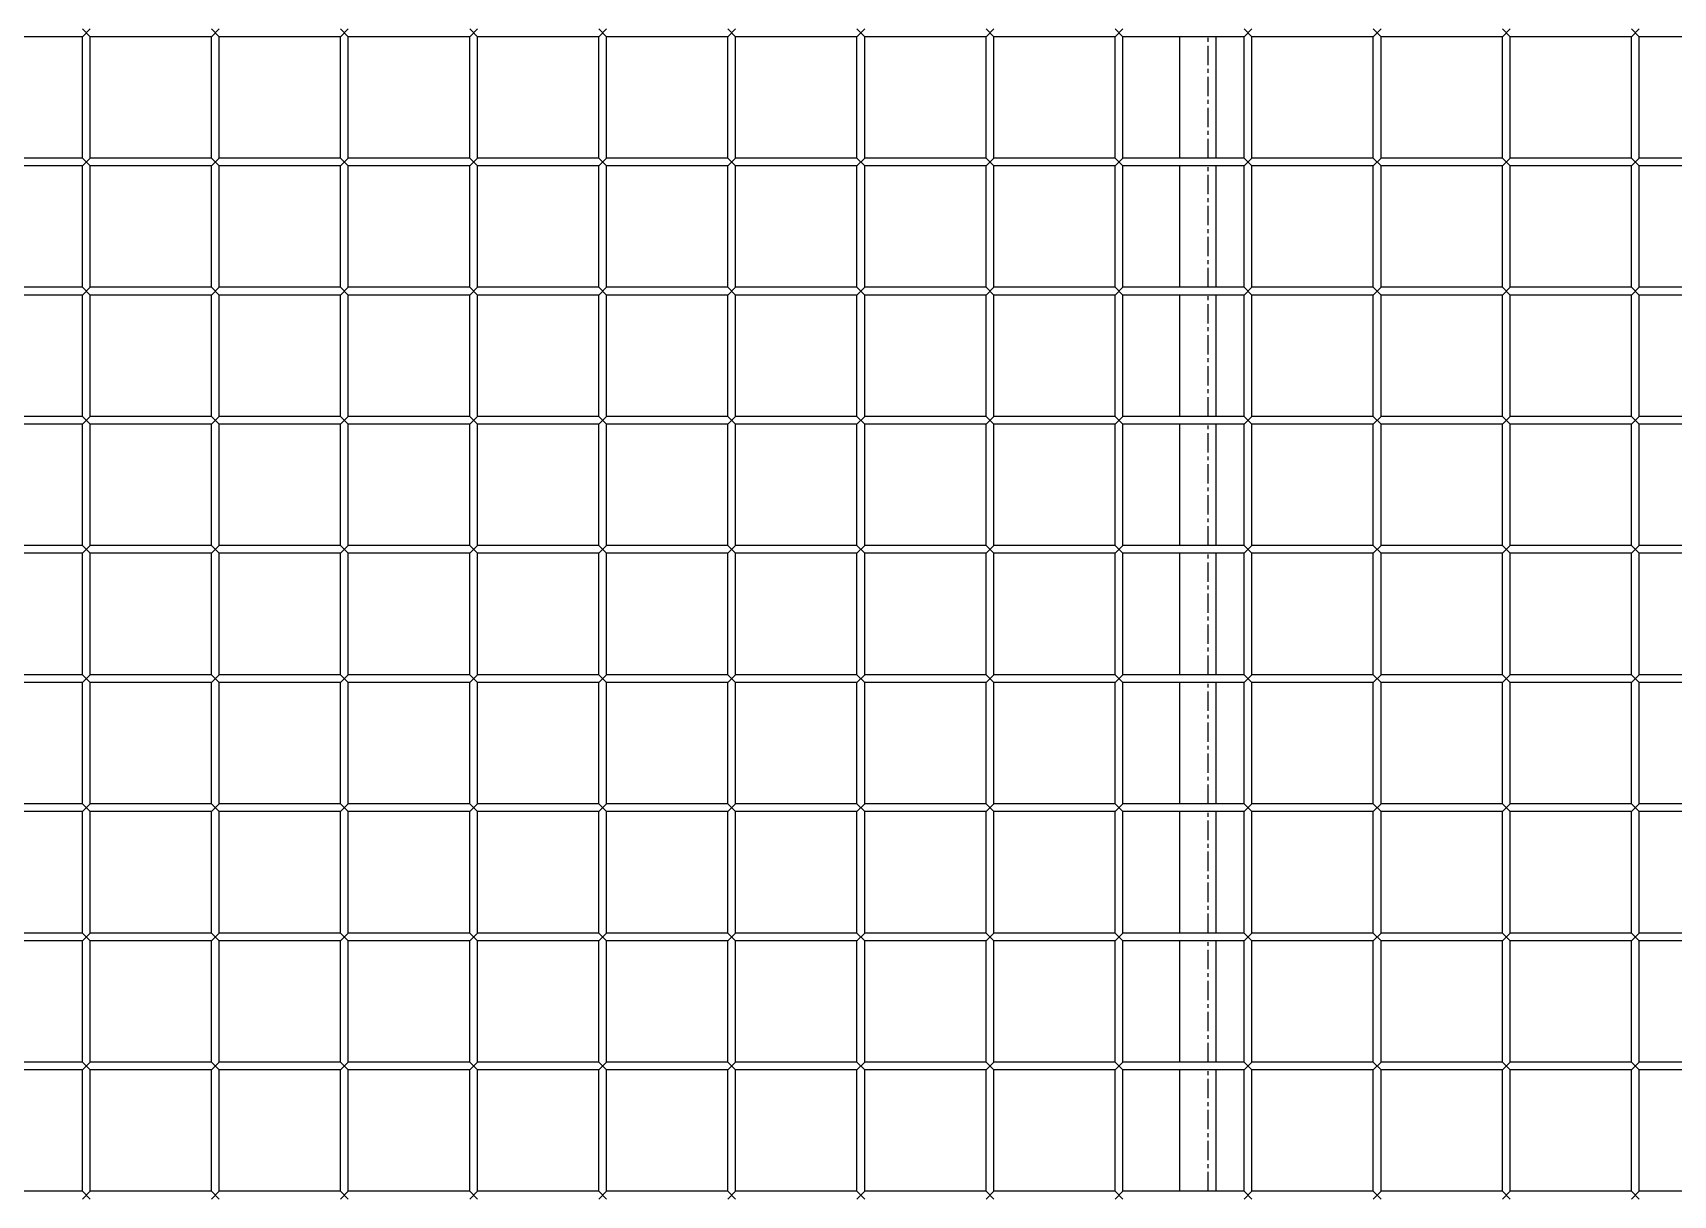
# Model space of a CAD drawing. Header units: millimetres. Extents: x -198529 to 244266, y -64 to 158464.
# Drawn here: x -169202 to -168566, y 119741 to 120191 of the extents above; entities that cross this region are included whole.
import ezdxf

# ---------------------------------------------------------------- set-up
doc = ezdxf.new("R2010")
doc.units = ezdxf.units.MM
doc.linetypes.add('CENTER', pattern=[12, 7.5, -1.5, 1.5, -1.5])
doc.layers.add('0-DCC', color=30, linetype='Continuous')

# ---------------------------------------------------------------- blocks, each defined once
blk = doc.blocks.new('DCC2850x2300(左)')
at = {"color": 0, "linetype": 'Continuous'}
for p, q in [((48663.5, -73553.48), (48666.5, -73556.48)), ((48663.5, -73556.48), (48666.5, -73553.48)), ((48713.5, -73553.48), (48716.5, -73556.48)), ((48713.5, -73556.48), (48716.5, -73553.48)), ((48763.5, -73553.48), (48766.5, -73556.48)), ((48763.5, -73556.48), (48766.5, -73553.48)), ((48813.5, -73553.48), (48816.5, -73556.48)), ((48813.5, -73556.48), (48816.5, -73553.48)), ((48863.5, -73553.48), (48866.5, -73556.48)), ((48863.5, -73556.48), (48866.5, -73553.48)), ((48913.5, -73553.48), (48916.5, -73556.48)), ((48913.5, -73556.48), (48916.5, -73553.48)), ((48963.5, -73553.48), (48966.5, -73556.48)), ((48963.5, -73556.48), (48966.5, -73553.48)), ((49013.5, -73553.48), (49016.5, -73556.48)), ((49013.5, -73556.48), (49016.5, -73553.48)), ((49063.5, -73553.48), (49066.5, -73556.48)), ((49063.5, -73556.48), (49066.5, -73553.48)), ((49113.5, -73553.48), (49116.5, -73556.48)), ((49113.5, -73556.48), (49116.5, -73553.48)), ((49163.5, -73553.48), (49166.5, -73556.48)), ((49163.5, -73556.48), (49166.5, -73553.48)), ((49213.5, -73553.48), (49216.5, -73556.48)), ((49213.5, -73556.48), (49216.5, -73553.48)), ((49263.5, -73553.48), (49266.5, -73556.48)), ((49263.5, -73556.48), (49266.5, -73553.48)), ((48663.5, -73556.48), (48616.5, -73556.48)), ((48663.5, -73603.48), (48663.5, -73556.48)), ((48666.5, -73603.48), (48666.5, -73556.48)), ((48713.5, -73556.48), (48666.5, -73556.48)), ((48713.5, -73603.48), (48713.5, -73556.48)), ((48716.5, -73603.48), (48716.5, -73556.48)), ((48763.5, -73556.48), (48716.5, -73556.48)), ((48763.5, -73603.48), (48763.5, -73556.48)), ((48766.5, -73603.48), (48766.5, -73556.48)), ((48813.5, -73556.48), (48766.5, -73556.48)), ((48813.5, -73603.48), (48813.5, -73556.48)), ((48816.5, -73603.48), (48816.5, -73556.48)), ((48863.5, -73556.48), (48816.5, -73556.48)), ((48863.5, -73603.48), (48863.5, -73556.48)), ((48866.5, -73603.48), (48866.5, -73556.48)), ((48913.5, -73556.48), (48866.5, -73556.48)), ((48913.5, -73603.48), (48913.5, -73556.48)), ((48916.5, -73603.48), (48916.5, -73556.48)), ((48963.5, -73556.48), (48916.5, -73556.48)), ((48963.5, -73603.48), (48963.5, -73556.48)), ((48966.5, -73603.48), (48966.5, -73556.48)), ((49013.5, -73556.48), (48966.5, -73556.48)), ((49013.5, -73603.48), (49013.5, -73556.48)), ((49016.5, -73603.48), (49016.5, -73556.48)), ((49063.5, -73556.48), (49016.5, -73556.48)), ((49063.5, -73603.48), (49063.5, -73556.48)), ((49066.5, -73603.48), (49066.5, -73556.48)), ((49113.5, -73556.48), (49066.5, -73556.48)), ((49088.5, -73603.48), (49088.5, -73556.48)), ((49102.5, -73556.48), (49102.5, -73603.48)), ((49113.5, -73603.48), (49113.5, -73556.48)), ((49116.5, -73603.48), (49116.5, -73556.48)), ((49163.5, -73556.48), (49116.5, -73556.48)), ((49163.5, -73603.48), (49163.5, -73556.48)), ((49166.5, -73603.48), (49166.5, -73556.48)), ((49213.5, -73556.48), (49166.5, -73556.48)), ((49213.5, -73603.48), (49213.5, -73556.48)), ((49216.5, -73603.48), (49216.5, -73556.48)), ((49263.5, -73556.48), (49216.5, -73556.48)), ((49263.5, -73603.48), (49263.5, -73556.48)), ((49266.5, -73603.48), (49266.5, -73556.48)), ((49313.5, -73556.48), (49266.5, -73556.48)), ((48663.5, -73603.48), (48616.5, -73603.48)), ((48663.5, -73603.48), (48666.5, -73606.48)), ((48663.5, -73606.48), (48666.5, -73603.48)), ((48713.5, -73603.48), (48666.5, -73603.48)), ((48713.5, -73603.48), (48716.5, -73606.48)), ((48713.5, -73606.48), (48716.5, -73603.48)), ((48763.5, -73603.48), (48716.5, -73603.48)), ((48763.5, -73603.48), (48766.5, -73606.48)), ((48763.5, -73606.48), (48766.5, -73603.48)), ((48813.5, -73603.48), (48766.5, -73603.48)), ((48813.5, -73603.48), (48816.5, -73606.48)), ((48813.5, -73606.48), (48816.5, -73603.48)), ((48863.5, -73603.48), (48816.5, -73603.48)), ((48863.5, -73603.48), (48866.5, -73606.48)), ((48863.5, -73606.48), (48866.5, -73603.48)), ((48913.5, -73603.48), (48866.5, -73603.48)), ((48913.5, -73603.48), (48916.5, -73606.48)), ((48913.5, -73606.48), (48916.5, -73603.48)), ((48963.5, -73603.48), (48916.5, -73603.48)), ((48963.5, -73603.48), (48966.5, -73606.48)), ((48963.5, -73606.48), (48966.5, -73603.48)), ((49013.5, -73603.48), (48966.5, -73603.48)), ((49013.5, -73603.48), (49016.5, -73606.48)), ((49013.5, -73606.48), (49016.5, -73603.48)), ((49063.5, -73603.48), (49016.5, -73603.48)), ((49063.5, -73603.48), (49066.5, -73606.48)), ((49063.5, -73606.48), (49066.5, -73603.48)), ((49113.5, -73603.48), (49066.5, -73603.48)), ((49113.5, -73603.48), (49116.5, -73606.48)), ((49113.5, -73606.48), (49116.5, -73603.48)), ((49163.5, -73603.48), (49116.5, -73603.48)), ((49163.5, -73603.48), (49166.5, -73606.48)), ((49163.5, -73606.48), (49166.5, -73603.48)), ((49213.5, -73603.48), (49166.5, -73603.48)), ((49213.5, -73603.48), (49216.5, -73606.48)), ((49213.5, -73606.48), (49216.5, -73603.48)), ((49263.5, -73603.48), (49216.5, -73603.48)), ((49263.5, -73603.48), (49266.5, -73606.48)), ((49263.5, -73606.48), (49266.5, -73603.48)), ((49313.5, -73603.48), (49266.5, -73603.48)), ((48663.5, -73606.48), (48616.5, -73606.48)), ((48663.5, -73653.48), (48663.5, -73606.48)), ((48666.5, -73653.48), (48666.5, -73606.48)), ((48713.5, -73606.48), (48666.5, -73606.48)), ((48713.5, -73653.48), (48713.5, -73606.48)), ((48716.5, -73653.48), (48716.5, -73606.48)), ((48763.5, -73606.48), (48716.5, -73606.48)), ((48763.5, -73653.48), (48763.5, -73606.48)), ((48766.5, -73653.48), (48766.5, -73606.48)), ((48813.5, -73606.48), (48766.5, -73606.48)), ((48813.5, -73653.48), (48813.5, -73606.48)), ((48816.5, -73653.48), (48816.5, -73606.48)), ((48863.5, -73606.48), (48816.5, -73606.48)), ((48863.5, -73653.48), (48863.5, -73606.48)), ((48866.5, -73653.48), (48866.5, -73606.48)), ((48913.5, -73606.48), (48866.5, -73606.48)), ((48913.5, -73653.48), (48913.5, -73606.48)), ((48916.5, -73653.48), (48916.5, -73606.48)), ((48963.5, -73606.48), (48916.5, -73606.48)), ((48963.5, -73653.48), (48963.5, -73606.48)), ((48966.5, -73653.48), (48966.5, -73606.48)), ((49013.5, -73606.48), (48966.5, -73606.48)), ((49013.5, -73653.48), (49013.5, -73606.48)), ((49016.5, -73653.48), (49016.5, -73606.48)), ((49063.5, -73606.48), (49016.5, -73606.48)), ((49063.5, -73653.48), (49063.5, -73606.48)), ((49066.5, -73653.48), (49066.5, -73606.48)), ((49113.5, -73606.48), (49066.5, -73606.48)), ((49088.5, -73653.48), (49088.5, -73606.48)), ((49102.5, -73606.48), (49102.5, -73653.48)), ((49113.5, -73653.48), (49113.5, -73606.48)), ((49116.5, -73653.48), (49116.5, -73606.48)), ((49163.5, -73606.48), (49116.5, -73606.48)), ((49163.5, -73653.48), (49163.5, -73606.48)), ((49166.5, -73653.48), (49166.5, -73606.48)), ((49213.5, -73606.48), (49166.5, -73606.48)), ((49213.5, -73653.48), (49213.5, -73606.48)), ((49216.5, -73653.48), (49216.5, -73606.48)), ((49263.5, -73606.48), (49216.5, -73606.48)), ((49263.5, -73653.48), (49263.5, -73606.48)), ((49266.5, -73653.48), (49266.5, -73606.48)), ((49313.5, -73606.48), (49266.5, -73606.48)), ((48663.5, -73653.48), (48616.5, -73653.48)), ((48663.5, -73653.48), (48666.5, -73656.48)), ((48663.5, -73656.48), (48666.5, -73653.48)), ((48713.5, -73653.48), (48666.5, -73653.48)), ((48713.5, -73653.48), (48716.5, -73656.48)), ((48713.5, -73656.48), (48716.5, -73653.48)), ((48763.5, -73653.48), (48716.5, -73653.48)), ((48763.5, -73653.48), (48766.5, -73656.48)), ((48763.5, -73656.48), (48766.5, -73653.48)), ((48813.5, -73653.48), (48766.5, -73653.48)), ((48813.5, -73653.48), (48816.5, -73656.48)), ((48813.5, -73656.48), (48816.5, -73653.48)), ((48863.5, -73653.48), (48816.5, -73653.48)), ((48863.5, -73653.48), (48866.5, -73656.48)), ((48863.5, -73656.48), (48866.5, -73653.48)), ((48913.5, -73653.48), (48866.5, -73653.48)), ((48913.5, -73653.48), (48916.5, -73656.48)), ((48913.5, -73656.48), (48916.5, -73653.48)), ((48963.5, -73653.48), (48916.5, -73653.48)), ((48963.5, -73653.48), (48966.5, -73656.48)), ((48963.5, -73656.48), (48966.5, -73653.48)), ((49013.5, -73653.48), (48966.5, -73653.48)), ((49013.5, -73653.48), (49016.5, -73656.48)), ((49013.5, -73656.48), (49016.5, -73653.48)), ((49063.5, -73653.48), (49016.5, -73653.48)), ((49063.5, -73653.48), (49066.5, -73656.48)), ((49063.5, -73656.48), (49066.5, -73653.48)), ((49113.5, -73653.48), (49066.5, -73653.48)), ((49113.5, -73653.48), (49116.5, -73656.48)), ((49113.5, -73656.48), (49116.5, -73653.48)), ((49163.5, -73653.48), (49116.5, -73653.48)), ((49163.5, -73653.48), (49166.5, -73656.48)), ((49163.5, -73656.48), (49166.5, -73653.48)), ((49213.5, -73653.48), (49166.5, -73653.48)), ((49213.5, -73653.48), (49216.5, -73656.48)), ((49213.5, -73656.48), (49216.5, -73653.48)), ((49263.5, -73653.48), (49216.5, -73653.48)), ((49263.5, -73653.48), (49266.5, -73656.48)), ((49263.5, -73656.48), (49266.5, -73653.48)), ((49313.5, -73653.48), (49266.5, -73653.48)), ((48663.5, -73656.48), (48616.5, -73656.48)), ((48663.5, -73703.48), (48663.5, -73656.48)), ((48666.5, -73703.48), (48666.5, -73656.48)), ((48713.5, -73656.48), (48666.5, -73656.48)), ((48713.5, -73703.48), (48713.5, -73656.48)), ((48716.5, -73703.48), (48716.5, -73656.48)), ((48763.5, -73656.48), (48716.5, -73656.48)), ((48763.5, -73703.48), (48763.5, -73656.48)), ((48766.5, -73703.48), (48766.5, -73656.48)), ((48813.5, -73656.48), (48766.5, -73656.48)), ((48813.5, -73703.48), (48813.5, -73656.48)), ((48816.5, -73703.48), (48816.5, -73656.48)), ((48863.5, -73656.48), (48816.5, -73656.48)), ((48863.5, -73703.48), (48863.5, -73656.48)), ((48866.5, -73703.48), (48866.5, -73656.48)), ((48913.5, -73656.48), (48866.5, -73656.48)), ((48913.5, -73703.48), (48913.5, -73656.48)), ((48916.5, -73703.48), (48916.5, -73656.48)), ((48963.5, -73656.48), (48916.5, -73656.48)), ((48963.5, -73703.48), (48963.5, -73656.48)), ((48966.5, -73703.48), (48966.5, -73656.48)), ((49013.5, -73656.48), (48966.5, -73656.48)), ((49013.5, -73703.48), (49013.5, -73656.48)), ((49016.5, -73703.48), (49016.5, -73656.48)), ((49063.5, -73656.48), (49016.5, -73656.48)), ((49063.5, -73703.48), (49063.5, -73656.48)), ((49066.5, -73703.48), (49066.5, -73656.48)), ((49113.5, -73656.48), (49066.5, -73656.48)), ((49088.5, -73703.48), (49088.5, -73656.48)), ((49102.5, -73656.48), (49102.5, -73703.48)), ((49113.5, -73703.48), (49113.5, -73656.48)), ((49116.5, -73703.48), (49116.5, -73656.48)), ((49163.5, -73656.48), (49116.5, -73656.48)), ((49163.5, -73703.48), (49163.5, -73656.48)), ((49166.5, -73703.48), (49166.5, -73656.48)), ((49213.5, -73656.48), (49166.5, -73656.48)), ((49213.5, -73703.48), (49213.5, -73656.48)), ((49216.5, -73703.48), (49216.5, -73656.48)), ((49263.5, -73656.48), (49216.5, -73656.48)), ((49263.5, -73703.48), (49263.5, -73656.48)), ((49266.5, -73703.48), (49266.5, -73656.48)), ((49313.5, -73656.48), (49266.5, -73656.48)), ((48663.5, -73703.48), (48616.5, -73703.48)), ((48663.5, -73706.48), (48616.5, -73706.48)), ((48663.5, -73703.48), (48666.5, -73706.48)), ((48663.5, -73706.48), (48666.5, -73703.48)), ((48663.5, -73753.48), (48663.5, -73706.48)), ((48713.5, -73703.48), (48666.5, -73703.48)), ((48666.5, -73753.48), (48666.5, -73706.48)), ((48713.5, -73706.48), (48666.5, -73706.48)), ((48713.5, -73703.48), (48716.5, -73706.48)), ((48713.5, -73706.48), (48716.5, -73703.48)), ((48713.5, -73753.48), (48713.5, -73706.48)), ((48763.5, -73703.48), (48716.5, -73703.48)), ((48716.5, -73753.48), (48716.5, -73706.48)), ((48763.5, -73706.48), (48716.5, -73706.48)), ((48763.5, -73703.48), (48766.5, -73706.48)), ((48763.5, -73706.48), (48766.5, -73703.48)), ((48763.5, -73753.48), (48763.5, -73706.48)), ((48813.5, -73703.48), (48766.5, -73703.48)), ((48766.5, -73753.48), (48766.5, -73706.48)), ((48813.5, -73706.48), (48766.5, -73706.48)), ((48813.5, -73703.48), (48816.5, -73706.48)), ((48813.5, -73706.48), (48816.5, -73703.48)), ((48813.5, -73753.48), (48813.5, -73706.48)), ((48863.5, -73703.48), (48816.5, -73703.48)), ((48816.5, -73753.48), (48816.5, -73706.48)), ((48863.5, -73706.48), (48816.5, -73706.48)), ((48863.5, -73703.48), (48866.5, -73706.48)), ((48863.5, -73706.48), (48866.5, -73703.48)), ((48863.5, -73753.48), (48863.5, -73706.48)), ((48913.5, -73703.48), (48866.5, -73703.48)), ((48866.5, -73753.48), (48866.5, -73706.48)), ((48913.5, -73706.48), (48866.5, -73706.48)), ((48913.5, -73703.48), (48916.5, -73706.48)), ((48913.5, -73706.48), (48916.5, -73703.48)), ((48913.5, -73753.48), (48913.5, -73706.48)), ((48963.5, -73703.48), (48916.5, -73703.48)), ((48916.5, -73753.48), (48916.5, -73706.48)), ((48963.5, -73706.48), (48916.5, -73706.48)), ((48963.5, -73703.48), (48966.5, -73706.48)), ((48963.5, -73706.48), (48966.5, -73703.48)), ((48963.5, -73753.48), (48963.5, -73706.48)), ((49013.5, -73703.48), (48966.5, -73703.48)), ((48966.5, -73753.48), (48966.5, -73706.48)), ((49013.5, -73706.48), (48966.5, -73706.48)), ((49013.5, -73703.48), (49016.5, -73706.48)), ((49013.5, -73706.48), (49016.5, -73703.48)), ((49013.5, -73753.48), (49013.5, -73706.48)), ((49063.5, -73703.48), (49016.5, -73703.48)), ((49016.5, -73753.48), (49016.5, -73706.48)), ((49063.5, -73706.48), (49016.5, -73706.48)), ((49063.5, -73703.48), (49066.5, -73706.48)), ((49063.5, -73706.48), (49066.5, -73703.48)), ((49063.5, -73753.48), (49063.5, -73706.48)), ((49113.5, -73703.48), (49066.5, -73703.48)), ((49066.5, -73753.48), (49066.5, -73706.48)), ((49113.5, -73706.48), (49066.5, -73706.48)), ((49088.5, -73753.48), (49088.5, -73706.48)), ((49102.5, -73706.48), (49102.5, -73753.48)), ((49113.5, -73703.48), (49116.5, -73706.48)), ((49113.5, -73706.48), (49116.5, -73703.48)), ((49113.5, -73753.48), (49113.5, -73706.48)), ((49163.5, -73703.48), (49116.5, -73703.48)), ((49116.5, -73753.48), (49116.5, -73706.48)), ((49163.5, -73706.48), (49116.5, -73706.48)), ((49163.5, -73703.48), (49166.5, -73706.48)), ((49163.5, -73706.48), (49166.5, -73703.48)), ((49163.5, -73753.48), (49163.5, -73706.48)), ((49213.5, -73703.48), (49166.5, -73703.48)), ((49166.5, -73753.48), (49166.5, -73706.48)), ((49213.5, -73706.48), (49166.5, -73706.48)), ((49213.5, -73703.48), (49216.5, -73706.48)), ((49213.5, -73706.48), (49216.5, -73703.48)), ((49213.5, -73753.48), (49213.5, -73706.48)), ((49263.5, -73703.48), (49216.5, -73703.48)), ((49216.5, -73753.48), (49216.5, -73706.48)), ((49263.5, -73706.48), (49216.5, -73706.48)), ((49263.5, -73703.48), (49266.5, -73706.48)), ((49263.5, -73706.48), (49266.5, -73703.48)), ((49263.5, -73753.48), (49263.5, -73706.48)), ((49313.5, -73703.48), (49266.5, -73703.48)), ((49266.5, -73753.48), (49266.5, -73706.48)), ((49313.5, -73706.48), (49266.5, -73706.48)), ((48663.5, -73753.48), (48616.5, -73753.48)), ((48663.5, -73756.48), (48616.5, -73756.48)), ((48663.5, -73753.48), (48666.5, -73756.48)), ((48663.5, -73756.48), (48666.5, -73753.48)), ((48663.5, -73803.48), (48663.5, -73756.48)), ((48713.5, -73753.48), (48666.5, -73753.48)), ((48666.5, -73803.48), (48666.5, -73756.48)), ((48713.5, -73756.48), (48666.5, -73756.48)), ((48713.5, -73753.48), (48716.5, -73756.48)), ((48713.5, -73756.48), (48716.5, -73753.48)), ((48713.5, -73803.48), (48713.5, -73756.48)), ((48763.5, -73753.48), (48716.5, -73753.48)), ((48716.5, -73803.48), (48716.5, -73756.48)), ((48763.5, -73756.48), (48716.5, -73756.48)), ((48763.5, -73753.48), (48766.5, -73756.48)), ((48763.5, -73756.48), (48766.5, -73753.48)), ((48763.5, -73803.48), (48763.5, -73756.48)), ((48813.5, -73753.48), (48766.5, -73753.48)), ((48766.5, -73803.48), (48766.5, -73756.48)), ((48813.5, -73756.48), (48766.5, -73756.48)), ((48813.5, -73753.48), (48816.5, -73756.48)), ((48813.5, -73756.48), (48816.5, -73753.48)), ((48813.5, -73803.48), (48813.5, -73756.48)), ((48863.5, -73753.48), (48816.5, -73753.48)), ((48816.5, -73803.48), (48816.5, -73756.48)), ((48863.5, -73756.48), (48816.5, -73756.48)), ((48863.5, -73753.48), (48866.5, -73756.48)), ((48863.5, -73756.48), (48866.5, -73753.48)), ((48863.5, -73803.48), (48863.5, -73756.48)), ((48913.5, -73753.48), (48866.5, -73753.48)), ((48866.5, -73803.48), (48866.5, -73756.48)), ((48913.5, -73756.48), (48866.5, -73756.48)), ((48913.5, -73753.48), (48916.5, -73756.48)), ((48913.5, -73756.48), (48916.5, -73753.48)), ((48913.5, -73803.48), (48913.5, -73756.48)), ((48963.5, -73753.48), (48916.5, -73753.48)), ((48916.5, -73803.48), (48916.5, -73756.48)), ((48963.5, -73756.48), (48916.5, -73756.48)), ((48963.5, -73753.48), (48966.5, -73756.48)), ((48963.5, -73756.48), (48966.5, -73753.48)), ((48963.5, -73803.48), (48963.5, -73756.48)), ((49013.5, -73753.48), (48966.5, -73753.48)), ((48966.5, -73803.48), (48966.5, -73756.48)), ((49013.5, -73756.48), (48966.5, -73756.48)), ((49013.5, -73753.48), (49016.5, -73756.48)), ((49013.5, -73756.48), (49016.5, -73753.48)), ((49013.5, -73803.48), (49013.5, -73756.48)), ((49063.5, -73753.48), (49016.5, -73753.48)), ((49016.5, -73803.48), (49016.5, -73756.48)), ((49063.5, -73756.48), (49016.5, -73756.48)), ((49063.5, -73753.48), (49066.5, -73756.48)), ((49063.5, -73756.48), (49066.5, -73753.48)), ((49063.5, -73803.48), (49063.5, -73756.48)), ((49113.5, -73753.48), (49066.5, -73753.48)), ((49066.5, -73803.48), (49066.5, -73756.48)), ((49113.5, -73756.48), (49066.5, -73756.48)), ((49088.5, -73803.48), (49088.5, -73756.48)), ((49102.5, -73756.48), (49102.5, -73803.48)), ((49113.5, -73753.48), (49116.5, -73756.48)), ((49113.5, -73756.48), (49116.5, -73753.48)), ((49113.5, -73803.48), (49113.5, -73756.48)), ((49163.5, -73753.48), (49116.5, -73753.48)), ((49116.5, -73803.48), (49116.5, -73756.48)), ((49163.5, -73756.48), (49116.5, -73756.48)), ((49163.5, -73753.48), (49166.5, -73756.48)), ((49163.5, -73756.48), (49166.5, -73753.48)), ((49163.5, -73803.48), (49163.5, -73756.48)), ((49213.5, -73753.48), (49166.5, -73753.48)), ((49166.5, -73803.48), (49166.5, -73756.48)), ((49213.5, -73756.48), (49166.5, -73756.48)), ((49213.5, -73753.48), (49216.5, -73756.48)), ((49213.5, -73756.48), (49216.5, -73753.48)), ((49213.5, -73803.48), (49213.5, -73756.48)), ((49263.5, -73753.48), (49216.5, -73753.48)), ((49263.5, -73756.48), (49216.5, -73756.48)), ((49216.5, -73803.48), (49216.5, -73756.48)), ((49263.5, -73753.48), (49266.5, -73756.48)), ((49263.5, -73756.48), (49266.5, -73753.48)), ((49263.5, -73803.48), (49263.5, -73756.48)), ((49313.5, -73753.48), (49266.5, -73753.48)), ((49313.5, -73756.48), (49266.5, -73756.48)), ((49266.5, -73803.48), (49266.5, -73756.48)), ((48663.5, -73803.48), (48616.5, -73803.48)), ((48663.5, -73806.48), (48616.5, -73806.48)), ((48663.5, -73803.48), (48666.5, -73806.48)), ((48663.5, -73806.48), (48666.5, -73803.48)), ((48663.5, -73853.48), (48663.5, -73806.48)), ((48713.5, -73803.48), (48666.5, -73803.48)), ((48666.5, -73853.48), (48666.5, -73806.48)), ((48713.5, -73806.48), (48666.5, -73806.48)), ((48713.5, -73803.48), (48716.5, -73806.48)), ((48713.5, -73806.48), (48716.5, -73803.48)), ((48713.5, -73853.48), (48713.5, -73806.48)), ((48763.5, -73803.48), (48716.5, -73803.48)), ((48716.5, -73853.48), (48716.5, -73806.48)), ((48763.5, -73806.48), (48716.5, -73806.48)), ((48763.5, -73803.48), (48766.5, -73806.48)), ((48763.5, -73806.48), (48766.5, -73803.48)), ((48763.5, -73853.48), (48763.5, -73806.48)), ((48813.5, -73803.48), (48766.5, -73803.48)), ((48766.5, -73853.48), (48766.5, -73806.48)), ((48813.5, -73806.48), (48766.5, -73806.48)), ((48813.5, -73803.48), (48816.5, -73806.48)), ((48813.5, -73806.48), (48816.5, -73803.48)), ((48813.5, -73853.48), (48813.5, -73806.48)), ((48863.5, -73803.48), (48816.5, -73803.48)), ((48816.5, -73853.48), (48816.5, -73806.48)), ((48863.5, -73806.48), (48816.5, -73806.48)), ((48863.5, -73803.48), (48866.5, -73806.48)), ((48863.5, -73806.48), (48866.5, -73803.48)), ((48863.5, -73853.48), (48863.5, -73806.48)), ((48913.5, -73803.48), (48866.5, -73803.48)), ((48866.5, -73853.48), (48866.5, -73806.48)), ((48913.5, -73806.48), (48866.5, -73806.48)), ((48913.5, -73803.48), (48916.5, -73806.48)), ((48913.5, -73806.48), (48916.5, -73803.48)), ((48913.5, -73853.48), (48913.5, -73806.48)), ((48963.5, -73803.48), (48916.5, -73803.48)), ((48916.5, -73853.48), (48916.5, -73806.48)), ((48963.5, -73806.48), (48916.5, -73806.48)), ((48963.5, -73803.48), (48966.5, -73806.48)), ((48963.5, -73806.48), (48966.5, -73803.48)), ((48963.5, -73853.48), (48963.5, -73806.48)), ((49013.5, -73803.48), (48966.5, -73803.48)), ((48966.5, -73853.48), (48966.5, -73806.48)), ((49013.5, -73806.48), (48966.5, -73806.48)), ((49013.5, -73803.48), (49016.5, -73806.48)), ((49013.5, -73806.48), (49016.5, -73803.48)), ((49013.5, -73853.48), (49013.5, -73806.48)), ((49063.5, -73803.48), (49016.5, -73803.48)), ((49016.5, -73853.48), (49016.5, -73806.48)), ((49063.5, -73806.48), (49016.5, -73806.48)), ((49063.5, -73803.48), (49066.5, -73806.48)), ((49063.5, -73806.48), (49066.5, -73803.48)), ((49063.5, -73853.48), (49063.5, -73806.48)), ((49113.5, -73803.48), (49066.5, -73803.48)), ((49066.5, -73853.48), (49066.5, -73806.48)), ((49113.5, -73806.48), (49066.5, -73806.48)), ((49088.5, -73853.48), (49088.5, -73806.48)), ((49102.5, -73806.48), (49102.5, -73853.48)), ((49113.5, -73803.48), (49116.5, -73806.48)), ((49113.5, -73806.48), (49116.5, -73803.48)), ((49113.5, -73853.48), (49113.5, -73806.48)), ((49163.5, -73803.48), (49116.5, -73803.48)), ((49116.5, -73853.48), (49116.5, -73806.48)), ((49163.5, -73806.48), (49116.5, -73806.48)), ((49163.5, -73803.48), (49166.5, -73806.48)), ((49163.5, -73806.48), (49166.5, -73803.48)), ((49163.5, -73853.48), (49163.5, -73806.48)), ((49213.5, -73803.48), (49166.5, -73803.48)), ((49166.5, -73853.48), (49166.5, -73806.48)), ((49213.5, -73806.48), (49166.5, -73806.48)), ((49213.5, -73803.48), (49216.5, -73806.48)), ((49213.5, -73806.48), (49216.5, -73803.48)), ((49213.5, -73853.48), (49213.5, -73806.48)), ((49263.5, -73803.48), (49216.5, -73803.48)), ((49263.5, -73806.48), (49216.5, -73806.48)), ((49216.5, -73853.48), (49216.5, -73806.48)), ((49263.5, -73803.48), (49266.5, -73806.48)), ((49263.5, -73806.48), (49266.5, -73803.48)), ((49263.5, -73853.48), (49263.5, -73806.48)), ((49313.5, -73803.48), (49266.5, -73803.48)), ((49313.5, -73806.48), (49266.5, -73806.48)), ((49266.5, -73853.48), (49266.5, -73806.48)), ((48663.5, -73853.48), (48616.5, -73853.48)), ((48663.5, -73856.48), (48616.5, -73856.48)), ((48663.5, -73853.48), (48666.5, -73856.48)), ((48663.5, -73856.48), (48666.5, -73853.48)), ((48663.5, -73903.48), (48663.5, -73856.48)), ((48713.5, -73853.48), (48666.5, -73853.48)), ((48666.5, -73903.48), (48666.5, -73856.48)), ((48713.5, -73856.48), (48666.5, -73856.48)), ((48713.5, -73853.48), (48716.5, -73856.48)), ((48713.5, -73856.48), (48716.5, -73853.48)), ((48713.5, -73903.48), (48713.5, -73856.48)), ((48763.5, -73853.48), (48716.5, -73853.48)), ((48716.5, -73903.48), (48716.5, -73856.48)), ((48763.5, -73856.48), (48716.5, -73856.48)), ((48763.5, -73853.48), (48766.5, -73856.48)), ((48763.5, -73856.48), (48766.5, -73853.48)), ((48763.5, -73903.48), (48763.5, -73856.48)), ((48813.5, -73853.48), (48766.5, -73853.48)), ((48766.5, -73903.48), (48766.5, -73856.48)), ((48813.5, -73856.48), (48766.5, -73856.48)), ((48813.5, -73853.48), (48816.5, -73856.48)), ((48813.5, -73856.48), (48816.5, -73853.48)), ((48813.5, -73903.48), (48813.5, -73856.48)), ((48863.5, -73853.48), (48816.5, -73853.48)), ((48816.5, -73903.48), (48816.5, -73856.48)), ((48863.5, -73856.48), (48816.5, -73856.48)), ((48863.5, -73853.48), (48866.5, -73856.48)), ((48863.5, -73856.48), (48866.5, -73853.48)), ((48863.5, -73903.48), (48863.5, -73856.48)), ((48913.5, -73853.48), (48866.5, -73853.48)), ((48866.5, -73903.48), (48866.5, -73856.48)), ((48913.5, -73856.48), (48866.5, -73856.48)), ((48913.5, -73853.48), (48916.5, -73856.48)), ((48913.5, -73856.48), (48916.5, -73853.48)), ((48913.5, -73903.48), (48913.5, -73856.48)), ((48963.5, -73853.48), (48916.5, -73853.48)), ((48916.5, -73903.48), (48916.5, -73856.48)), ((48963.5, -73856.48), (48916.5, -73856.48)), ((48963.5, -73853.48), (48966.5, -73856.48)), ((48963.5, -73856.48), (48966.5, -73853.48)), ((48963.5, -73903.48), (48963.5, -73856.48)), ((49013.5, -73853.48), (48966.5, -73853.48)), ((48966.5, -73903.48), (48966.5, -73856.48)), ((49013.5, -73856.48), (48966.5, -73856.48)), ((49013.5, -73853.48), (49016.5, -73856.48)), ((49013.5, -73856.48), (49016.5, -73853.48)), ((49013.5, -73903.48), (49013.5, -73856.48)), ((49063.5, -73853.48), (49016.5, -73853.48)), ((49016.5, -73903.48), (49016.5, -73856.48)), ((49063.5, -73856.48), (49016.5, -73856.48)), ((49063.5, -73853.48), (49066.5, -73856.48)), ((49063.5, -73856.48), (49066.5, -73853.48)), ((49063.5, -73903.48), (49063.5, -73856.48)), ((49113.5, -73853.48), (49066.5, -73853.48)), ((49066.5, -73903.48), (49066.5, -73856.48)), ((49113.5, -73856.48), (49066.5, -73856.48)), ((49088.5, -73903.48), (49088.5, -73856.48)), ((49102.5, -73856.48), (49102.5, -73903.48)), ((49113.5, -73853.48), (49116.5, -73856.48)), ((49113.5, -73856.48), (49116.5, -73853.48)), ((49113.5, -73903.48), (49113.5, -73856.48)), ((49163.5, -73853.48), (49116.5, -73853.48)), ((49116.5, -73903.48), (49116.5, -73856.48)), ((49163.5, -73856.48), (49116.5, -73856.48)), ((49163.5, -73853.48), (49166.5, -73856.48)), ((49163.5, -73856.48), (49166.5, -73853.48)), ((49163.5, -73903.48), (49163.5, -73856.48)), ((49213.5, -73853.48), (49166.5, -73853.48)), ((49166.5, -73903.48), (49166.5, -73856.48)), ((49213.5, -73856.48), (49166.5, -73856.48)), ((49213.5, -73853.48), (49216.5, -73856.48)), ((49213.5, -73856.48), (49216.5, -73853.48)), ((49213.5, -73903.48), (49213.5, -73856.48)), ((49263.5, -73853.48), (49216.5, -73853.48)), ((49263.5, -73856.48), (49216.5, -73856.48)), ((49216.5, -73903.48), (49216.5, -73856.48)), ((49263.5, -73853.48), (49266.5, -73856.48)), ((49263.5, -73856.48), (49266.5, -73853.48)), ((49263.5, -73903.48), (49263.5, -73856.48)), ((49313.5, -73853.48), (49266.5, -73853.48)), ((49313.5, -73856.48), (49266.5, -73856.48)), ((49266.5, -73903.48), (49266.5, -73856.48)), ((48663.5, -73903.48), (48616.5, -73903.48)), ((48663.5, -73903.48), (48666.5, -73906.48)), ((48663.5, -73906.48), (48666.5, -73903.48)), ((48713.5, -73903.48), (48666.5, -73903.48)), ((48713.5, -73903.48), (48716.5, -73906.48)), ((48713.5, -73906.48), (48716.5, -73903.48)), ((48763.5, -73903.48), (48716.5, -73903.48)), ((48763.5, -73903.48), (48766.5, -73906.48)), ((48763.5, -73906.48), (48766.5, -73903.48)), ((48813.5, -73903.48), (48766.5, -73903.48)), ((48813.5, -73903.48), (48816.5, -73906.48)), ((48813.5, -73906.48), (48816.5, -73903.48)), ((48863.5, -73903.48), (48816.5, -73903.48)), ((48863.5, -73903.48), (48866.5, -73906.48)), ((48863.5, -73906.48), (48866.5, -73903.48)), ((48913.5, -73903.48), (48866.5, -73903.48)), ((48913.5, -73903.48), (48916.5, -73906.48)), ((48913.5, -73906.48), (48916.5, -73903.48)), ((48963.5, -73903.48), (48916.5, -73903.48)), ((48963.5, -73903.48), (48966.5, -73906.48)), ((48963.5, -73906.48), (48966.5, -73903.48)), ((49013.5, -73903.48), (48966.5, -73903.48)), ((49013.5, -73903.48), (49016.5, -73906.48)), ((49013.5, -73906.48), (49016.5, -73903.48)), ((49063.5, -73903.48), (49016.5, -73903.48)), ((49063.5, -73903.48), (49066.5, -73906.48)), ((49063.5, -73906.48), (49066.5, -73903.48)), ((49113.5, -73903.48), (49066.5, -73903.48)), ((49113.5, -73903.48), (49116.5, -73906.48)), ((49113.5, -73906.48), (49116.5, -73903.48)), ((49163.5, -73903.48), (49116.5, -73903.48)), ((49163.5, -73903.48), (49166.5, -73906.48)), ((49163.5, -73906.48), (49166.5, -73903.48)), ((49213.5, -73903.48), (49166.5, -73903.48)), ((49213.5, -73903.48), (49216.5, -73906.48)), ((49213.5, -73906.48), (49216.5, -73903.48)), ((49263.5, -73903.48), (49216.5, -73903.48)), ((49263.5, -73903.48), (49266.5, -73906.48)), ((49263.5, -73906.48), (49266.5, -73903.48)), ((49313.5, -73903.48), (49266.5, -73903.48)), ((48663.5, -73906.48), (48616.5, -73906.48)), ((48663.5, -73953.48), (48663.5, -73906.48)), ((48666.5, -73953.48), (48666.5, -73906.48)), ((48713.5, -73906.48), (48666.5, -73906.48)), ((48713.5, -73953.48), (48713.5, -73906.48)), ((48716.5, -73953.48), (48716.5, -73906.48)), ((48763.5, -73906.48), (48716.5, -73906.48)), ((48763.5, -73953.48), (48763.5, -73906.48)), ((48766.5, -73953.48), (48766.5, -73906.48)), ((48813.5, -73906.48), (48766.5, -73906.48)), ((48813.5, -73953.48), (48813.5, -73906.48)), ((48816.5, -73953.48), (48816.5, -73906.48)), ((48863.5, -73906.48), (48816.5, -73906.48)), ((48863.5, -73953.48), (48863.5, -73906.48)), ((48866.5, -73953.48), (48866.5, -73906.48)), ((48913.5, -73906.48), (48866.5, -73906.48)), ((48913.5, -73953.48), (48913.5, -73906.48)), ((48916.5, -73953.48), (48916.5, -73906.48)), ((48963.5, -73906.48), (48916.5, -73906.48)), ((48963.5, -73953.48), (48963.5, -73906.48)), ((48966.5, -73953.48), (48966.5, -73906.48)), ((49013.5, -73906.48), (48966.5, -73906.48)), ((49013.5, -73953.48), (49013.5, -73906.48)), ((49016.5, -73953.48), (49016.5, -73906.48)), ((49063.5, -73906.48), (49016.5, -73906.48)), ((49063.5, -73953.48), (49063.5, -73906.48)), ((49113.5, -73906.48), (49066.5, -73906.48)), ((49066.5, -73953.48), (49066.5, -73906.48)), ((49088.5, -73953.48), (49088.5, -73906.48)), ((49102.5, -73906.48), (49102.5, -73953.48)), ((49113.5, -73953.48), (49113.5, -73906.48)), ((49163.5, -73906.48), (49116.5, -73906.48)), ((49116.5, -73953.48), (49116.5, -73906.48)), ((49163.5, -73953.48), (49163.5, -73906.48)), ((49213.5, -73906.48), (49166.5, -73906.48)), ((49166.5, -73953.48), (49166.5, -73906.48)), ((49213.5, -73953.48), (49213.5, -73906.48)), ((49263.5, -73906.48), (49216.5, -73906.48)), ((49216.5, -73953.48), (49216.5, -73906.48)), ((49263.5, -73953.48), (49263.5, -73906.48)), ((49313.5, -73906.48), (49266.5, -73906.48)), ((49266.5, -73953.48), (49266.5, -73906.48)), ((48663.5, -73953.48), (48616.5, -73953.48)), ((48663.5, -73953.48), (48666.5, -73956.48)), ((48663.5, -73956.48), (48666.5, -73953.48)), ((48713.5, -73953.48), (48666.5, -73953.48)), ((48713.5, -73953.48), (48716.5, -73956.48)), ((48713.5, -73956.48), (48716.5, -73953.48)), ((48763.5, -73953.48), (48716.5, -73953.48)), ((48763.5, -73953.48), (48766.5, -73956.48)), ((48763.5, -73956.48), (48766.5, -73953.48)), ((48813.5, -73953.48), (48766.5, -73953.48)), ((48813.5, -73953.48), (48816.5, -73956.48)), ((48813.5, -73956.48), (48816.5, -73953.48)), ((48863.5, -73953.48), (48816.5, -73953.48)), ((48863.5, -73953.48), (48866.5, -73956.48)), ((48863.5, -73956.48), (48866.5, -73953.48)), ((48913.5, -73953.48), (48866.5, -73953.48)), ((48913.5, -73953.48), (48916.5, -73956.48)), ((48913.5, -73956.48), (48916.5, -73953.48)), ((48963.5, -73953.48), (48916.5, -73953.48)), ((48963.5, -73953.48), (48966.5, -73956.48)), ((48963.5, -73956.48), (48966.5, -73953.48)), ((49013.5, -73953.48), (48966.5, -73953.48)), ((49013.5, -73953.48), (49016.5, -73956.48)), ((49013.5, -73956.48), (49016.5, -73953.48)), ((49063.5, -73953.48), (49016.5, -73953.48)), ((49063.5, -73953.48), (49066.5, -73956.48)), ((49063.5, -73956.48), (49066.5, -73953.48)), ((49113.5, -73953.48), (49066.5, -73953.48)), ((49113.5, -73953.48), (49116.5, -73956.48)), ((49113.5, -73956.48), (49116.5, -73953.48)), ((49163.5, -73953.48), (49116.5, -73953.48)), ((49163.5, -73953.48), (49166.5, -73956.48)), ((49163.5, -73956.48), (49166.5, -73953.48)), ((49213.5, -73953.48), (49166.5, -73953.48)), ((49213.5, -73953.48), (49216.5, -73956.48)), ((49213.5, -73956.48), (49216.5, -73953.48)), ((49263.5, -73953.48), (49216.5, -73953.48)), ((49263.5, -73953.48), (49266.5, -73956.48)), ((49263.5, -73956.48), (49266.5, -73953.48)), ((49313.5, -73953.48), (49266.5, -73953.48)), ((48663.5, -73956.48), (48616.5, -73956.48)), ((48663.5, -74003.48), (48663.5, -73956.48)), ((48666.5, -74003.48), (48666.5, -73956.48)), ((48713.5, -73956.48), (48666.5, -73956.48)), ((48713.5, -74003.48), (48713.5, -73956.48)), ((48716.5, -74003.48), (48716.5, -73956.48)), ((48763.5, -73956.48), (48716.5, -73956.48)), ((48763.5, -74003.48), (48763.5, -73956.48)), ((48766.5, -74003.48), (48766.5, -73956.48)), ((48813.5, -73956.48), (48766.5, -73956.48)), ((48813.5, -74003.48), (48813.5, -73956.48)), ((48816.5, -74003.48), (48816.5, -73956.48)), ((48863.5, -73956.48), (48816.5, -73956.48)), ((48863.5, -74003.48), (48863.5, -73956.48)), ((48866.5, -74003.48), (48866.5, -73956.48)), ((48913.5, -73956.48), (48866.5, -73956.48)), ((48913.5, -74003.48), (48913.5, -73956.48)), ((48916.5, -74003.48), (48916.5, -73956.48)), ((48963.5, -73956.48), (48916.5, -73956.48)), ((48963.5, -74003.48), (48963.5, -73956.48)), ((48966.5, -74003.48), (48966.5, -73956.48)), ((49013.5, -73956.48), (48966.5, -73956.48)), ((49013.5, -74003.48), (49013.5, -73956.48)), ((49016.5, -74003.48), (49016.5, -73956.48)), ((49063.5, -73956.48), (49016.5, -73956.48)), ((49063.5, -74003.48), (49063.5, -73956.48)), ((49113.5, -73956.48), (49066.5, -73956.48)), ((49066.5, -74003.48), (49066.5, -73956.48)), ((49088.5, -74003.48), (49088.5, -73956.48)), ((49102.5, -73956.48), (49102.5, -74003.48)), ((49113.5, -74003.48), (49113.5, -73956.48)), ((49163.5, -73956.48), (49116.5, -73956.48)), ((49116.5, -74003.48), (49116.5, -73956.48)), ((49163.5, -74003.48), (49163.5, -73956.48)), ((49213.5, -73956.48), (49166.5, -73956.48)), ((49166.5, -74003.48), (49166.5, -73956.48)), ((49213.5, -74003.48), (49213.5, -73956.48)), ((49263.5, -73956.48), (49216.5, -73956.48)), ((49216.5, -74003.48), (49216.5, -73956.48)), ((49263.5, -74003.48), (49263.5, -73956.48)), ((49313.5, -73956.48), (49266.5, -73956.48)), ((49266.5, -74003.48), (49266.5, -73956.48)), ((48663.5, -74003.48), (48616.5, -74003.48)), ((48663.5, -74003.48), (48666.5, -74006.48)), ((48663.5, -74006.48), (48666.5, -74003.48)), ((48713.5, -74003.48), (48666.5, -74003.48)), ((48713.5, -74003.48), (48716.5, -74006.48)), ((48713.5, -74006.48), (48716.5, -74003.48)), ((48763.5, -74003.48), (48716.5, -74003.48)), ((48763.5, -74003.48), (48766.5, -74006.48)), ((48763.5, -74006.48), (48766.5, -74003.48)), ((48813.5, -74003.48), (48766.5, -74003.48)), ((48813.5, -74003.48), (48816.5, -74006.48)), ((48813.5, -74006.48), (48816.5, -74003.48)), ((48863.5, -74003.48), (48816.5, -74003.48)), ((48863.5, -74003.48), (48866.5, -74006.48)), ((48863.5, -74006.48), (48866.5, -74003.48)), ((48913.5, -74003.48), (48866.5, -74003.48)), ((48913.5, -74003.48), (48916.5, -74006.48)), ((48913.5, -74006.48), (48916.5, -74003.48)), ((48963.5, -74003.48), (48916.5, -74003.48)), ((48963.5, -74003.48), (48966.5, -74006.48)), ((48963.5, -74006.48), (48966.5, -74003.48)), ((49013.5, -74003.48), (48966.5, -74003.48)), ((49013.5, -74003.48), (49016.5, -74006.48)), ((49013.5, -74006.48), (49016.5, -74003.48)), ((49063.5, -74003.48), (49016.5, -74003.48)), ((49063.5, -74003.48), (49066.5, -74006.48)), ((49063.5, -74006.48), (49066.5, -74003.48)), ((49113.5, -74003.48), (49066.5, -74003.48)), ((49113.5, -74003.48), (49116.5, -74006.48)), ((49113.5, -74006.48), (49116.5, -74003.48)), ((49163.5, -74003.48), (49116.5, -74003.48)), ((49163.5, -74003.48), (49166.5, -74006.48)), ((49163.5, -74006.48), (49166.5, -74003.48)), ((49213.5, -74003.48), (49166.5, -74003.48)), ((49213.5, -74003.48), (49216.5, -74006.48)), ((49213.5, -74006.48), (49216.5, -74003.48)), ((49263.5, -74003.48), (49216.5, -74003.48)), ((49263.5, -74003.48), (49266.5, -74006.48)), ((49263.5, -74006.48), (49266.5, -74003.48)), ((49313.5, -74003.48), (49266.5, -74003.48))]:
    blk.add_line(p, q, dxfattribs=at)
at = {"color": 0, "linetype": 'CENTER'}
for p, q in [((49099.5, -73603.48), (49099.5, -73556.48)), ((49099.5, -73653.48), (49099.5, -73606.48)), ((49099.5, -73703.48), (49099.5, -73656.48)), ((49099.5, -73753.48), (49099.5, -73706.48)), ((49099.5, -73803.48), (49099.5, -73756.48)), ((49099.5, -73853.48), (49099.5, -73806.48)), ((49099.5, -73903.48), (49099.5, -73856.48)), ((49099.5, -73953.48), (49099.5, -73906.48)), ((49099.5, -74003.48), (49099.5, -73956.48))]:
    blk.add_line(p, q, dxfattribs=at)

msp = doc.modelspace()

# ---------------------------------------------------------------- block references
at = {"layer": '0-DCC'}
msp.add_blockref('DCC2850x2300(左)', (-217846, 193745.49), dxfattribs=at)

doc.saveas('drawing.dxf')
